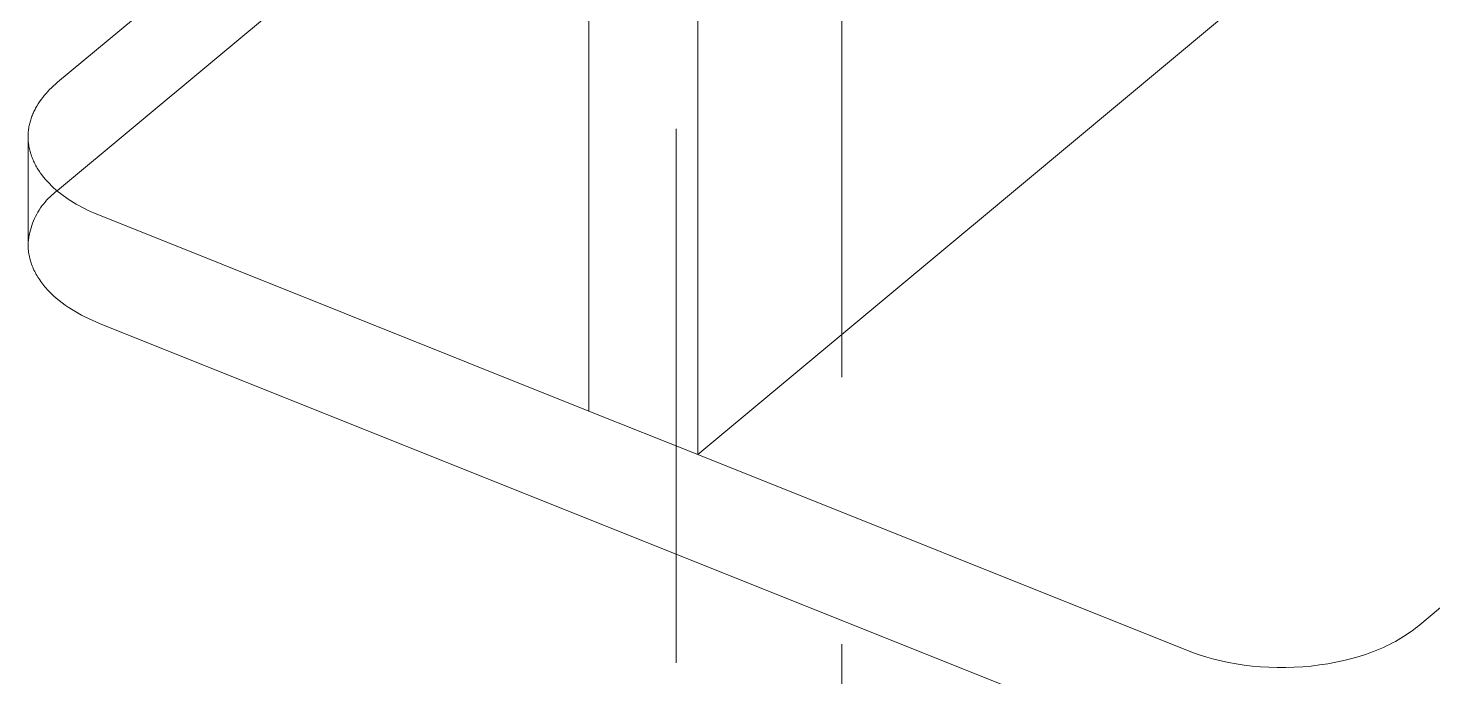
# Model space of a CAD drawing. Header units: inches. Extents: x -6 to 195, y -3 to 126.
# Drawn here: x 178.086 to 181.429, y 43.992 to 45.536 of the extents above; entities that cross this region are included whole.
import ezdxf

# ---------------------------------------------------------------- set-up
doc = ezdxf.new("R2010")
doc.units = ezdxf.units.IN
doc.linetypes.add('HIDDEN', pattern=[1.905, 1.27, -0.635])
doc.layers.add('ZANO_R', color=7, linetype='Continuous', lineweight=0)
doc.layers.add('ZANO_R_przerywana', color=250, linetype='HIDDEN', lineweight=0)

msp = doc.modelspace()

# ---------------------------------------------------------------- linework, layer by layer
at = {"layer": 'ZANO_R'}
for p, q in [((179.6798, 57.18639), (179.6798, 44.52105)), ((179.4209, 44.6246), (179.4209, 56.32513)), ((179.6798, 44.52105), (189.7686, 52.92922)), ((181.3927, 44.11248), (191.03311, 52.14695)), ((179.4209, 46.46073), (178.15639, 45.40687)), ((178.13756, 45.38956), (178.14207, 45.39403)), ((178.14207, 45.39403), (178.14672, 45.39841)), ((178.14672, 45.39841), (178.1515, 45.40269)), ((178.1515, 45.40269), (178.15639, 45.40687)), ((178.11036, 45.35565), (178.11372, 45.36075)), ((178.11372, 45.36075), (178.11727, 45.36577)), ((178.11727, 45.36577), (178.121, 45.37071)), ((178.121, 45.37071), (178.1249, 45.37556)), ((178.1249, 45.37556), (178.12896, 45.38032)), ((178.12896, 45.38032), (178.13318, 45.38499)), ((178.13318, 45.38499), (178.13756, 45.38956)), ((178.09449, 45.32348), (178.09551, 45.32625)), ((178.09551, 45.32625), (178.09659, 45.329)), ((178.09659, 45.329), (178.09773, 45.33174)), ((178.09773, 45.33174), (178.09892, 45.33447)), ((178.09892, 45.33447), (178.10017, 45.33718)), ((178.10017, 45.33718), (178.10147, 45.33987)), ((178.10147, 45.33987), (178.10282, 45.34254)), ((178.10282, 45.34254), (178.10423, 45.3452)), ((178.10423, 45.3452), (178.10569, 45.34784)), ((178.10569, 45.34784), (178.10719, 45.35046)), ((178.10719, 45.35046), (178.11036, 45.35565)), ((178.08716, 45.29223), (178.08752, 45.29512)), ((178.08752, 45.29512), (178.08794, 45.298)), ((178.08794, 45.298), (178.08842, 45.30087)), ((178.08842, 45.30087), (178.08897, 45.30374)), ((178.08897, 45.30374), (178.08957, 45.30659)), ((178.08957, 45.30659), (178.09024, 45.30944)), ((178.09024, 45.30944), (178.09097, 45.31227)), ((178.09097, 45.31227), (178.09176, 45.31509)), ((178.09176, 45.31509), (178.09261, 45.3179)), ((178.09261, 45.3179), (178.09352, 45.3207)), ((178.09352, 45.3207), (178.09449, 45.32348)), ((178.08632, 45.2777), (178.08636, 45.28061)), ((178.08635, 45.27478), (178.08632, 45.2777)), ((178.08632, 45.02027), (178.08632, 45.27743)), ((178.08644, 45.27186), (178.08635, 45.27478)), ((178.08636, 45.28061), (178.08646, 45.28353)), ((178.0866, 45.26893), (178.08644, 45.27186)), ((178.08646, 45.28353), (178.08663, 45.28643)), ((178.08682, 45.266), (178.0866, 45.26893)), ((178.08663, 45.28643), (178.08686, 45.28934)), ((178.08711, 45.26308), (178.08682, 45.266)), ((178.08686, 45.28934), (178.08716, 45.29223)), ((178.08746, 45.26015), (178.08711, 45.26308)), ((178.08788, 45.25723), (178.08746, 45.26015)), ((178.08836, 45.2543), (178.08788, 45.25723)), ((178.08892, 45.25138), (178.08836, 45.2543)), ((178.08953, 45.24846), (178.08892, 45.25138)), ((178.09021, 45.24555), (178.08953, 45.24846)), ((178.09096, 45.24264), (178.09021, 45.24555)), ((178.09177, 45.23974), (178.09096, 45.24264)), ((178.09265, 45.23684), (178.09177, 45.23974)), ((178.09359, 45.23395), (178.09265, 45.23684)), ((178.0946, 45.23106), (178.09359, 45.23395)), ((178.09567, 45.22819), (178.0946, 45.23106)), ((178.09681, 45.22532), (178.09567, 45.22819)), ((178.09801, 45.22246), (178.09681, 45.22532)), ((178.09927, 45.21962), (178.09801, 45.22246)), ((178.1006, 45.21678), (178.09927, 45.21962)), ((178.10198, 45.21396), (178.1006, 45.21678)), ((178.10343, 45.21115), (178.10198, 45.21396)), ((178.10495, 45.20835), (178.10343, 45.21115)), ((178.10652, 45.20556), (178.10495, 45.20835)), ((178.10815, 45.20279), (178.10652, 45.20556)), ((178.10984, 45.20004), (178.10815, 45.20279)), ((178.1116, 45.1973), (178.10984, 45.20004)), ((178.11341, 45.19458), (178.1116, 45.1973)), ((178.11528, 45.19187), (178.11341, 45.19458)), ((178.11919, 45.18651), (178.11528, 45.19187)), ((178.12332, 45.18123), (178.11919, 45.18651)), ((178.12767, 45.17603), (178.12332, 45.18123)), ((178.13223, 45.17091), (178.12767, 45.17603)), ((178.137, 45.16588), (178.13223, 45.17091)), ((178.14196, 45.16094), (178.137, 45.16588)), ((178.14711, 45.15609), (178.14196, 45.16094)), ((178.15244, 45.15135), (178.14711, 45.15609)), ((178.15795, 45.1467), (178.15244, 45.15135)), ((178.16362, 45.14217), (178.15795, 45.1467)), ((178.16945, 45.13773), (178.16362, 45.14217)), ((178.17543, 45.13341), (178.16945, 45.13773)), ((178.18155, 45.1292), (178.17543, 45.13341)), ((178.18781, 45.1251), (178.18155, 45.1292)), ((178.19419, 45.12112), (178.18781, 45.1251)), ((178.20068, 45.11726), (178.19419, 45.12112)), ((178.20728, 45.11351), (178.20068, 45.11726)), ((178.21399, 45.10988), (178.20728, 45.11351)), ((178.22078, 45.10636), (178.21399, 45.10988)), ((178.22765, 45.10297), (178.22078, 45.10636)), ((178.2346, 45.09969), (178.22765, 45.10297)), ((178.24162, 45.09654), (178.2346, 45.09969)), ((178.25583, 45.09058), (178.24162, 45.09654)), ((178.25583, 45.09058), (179.4209, 44.6246)), ((178.08637, 45.01671), (178.08632, 45.02027)), ((178.08651, 45.01315), (178.08637, 45.01671)), ((178.08676, 45.00959), (178.08651, 45.01315)), ((178.08709, 45.00603), (178.08676, 45.00959)), ((178.08753, 45.00247), (178.08709, 45.00603)), ((178.08806, 44.99891), (178.08753, 45.00247)), ((178.08869, 44.99535), (178.08806, 44.99891)), ((178.08942, 44.9918), (178.08869, 44.99535)), ((178.09025, 44.98825), (178.08942, 44.9918)), ((178.09117, 44.98471), (178.09025, 44.98825)), ((178.09219, 44.98117), (178.09117, 44.98471)), ((178.0933, 44.97765), (178.09219, 44.98117)), ((178.09451, 44.97414), (178.0933, 44.97765)), ((178.09582, 44.97064), (178.09451, 44.97414)), ((178.09722, 44.96715), (178.09582, 44.97064)), ((178.09872, 44.96368), (178.09722, 44.96715)), ((178.10031, 44.96022), (178.09872, 44.96368)), ((178.10199, 44.95678), (178.10031, 44.96022)), ((178.10376, 44.95336), (178.10199, 44.95678)), ((178.10563, 44.94996), (178.10376, 44.95336)), ((178.10758, 44.94658), (178.10563, 44.94996)), ((178.10963, 44.94322), (178.10758, 44.94658)), ((178.11176, 44.93989), (178.10963, 44.94322)), ((178.11398, 44.93658), (178.11176, 44.93989)), ((178.11628, 44.93329), (178.11398, 44.93658)), ((178.11867, 44.93004), (178.11628, 44.93329)), ((178.12114, 44.92681), (178.11867, 44.93004)), ((178.12369, 44.9236), (178.12114, 44.92681)), ((178.12633, 44.92043), (178.12369, 44.9236)), ((178.12904, 44.91729), (178.12633, 44.92043)), ((178.13183, 44.91418), (178.12904, 44.91729)), ((178.1347, 44.9111), (178.13183, 44.91418)), ((178.13764, 44.90806), (178.1347, 44.9111)), ((178.14065, 44.90505), (178.13764, 44.90806)), ((178.14689, 44.89913), (178.14065, 44.90505)), ((178.15339, 44.89336), (178.14689, 44.89913)), ((178.16015, 44.88775), (178.15339, 44.89336)), ((178.16716, 44.88229), (178.16015, 44.88775)), ((178.17438, 44.87699), (178.16716, 44.88229)), ((178.18183, 44.87185), (178.17438, 44.87699)), ((178.18946, 44.86689), (178.18183, 44.87185)), ((178.19728, 44.86209), (178.18946, 44.86689)), ((178.20527, 44.85747), (178.19728, 44.86209)), ((178.2134, 44.85302), (178.20527, 44.85747)), ((178.22167, 44.84875), (178.2134, 44.85302)), ((178.23006, 44.84465), (178.22167, 44.84875)), ((178.23856, 44.84073), (178.23006, 44.84465)), ((178.24716, 44.83699), (178.23856, 44.84073)), ((178.25583, 44.83342), (178.24716, 44.83699)), ((180.84487, 43.7979), (178.25583, 44.83342)), ((179.6798, 44.52105), (179.4209, 44.6246)), ((179.6798, 44.52105), (180.84487, 44.05507)), ((181.36536, 44.09224), (181.35928, 44.08832)), ((181.37124, 44.09621), (181.36536, 44.09224)), ((181.37691, 44.10022), (181.37124, 44.09621)), ((181.38238, 44.10428), (181.37691, 44.10022)), ((181.38764, 44.10836), (181.38238, 44.10428)), ((181.3927, 44.11248), (181.38764, 44.10836)), ((181.29549, 44.05597), (181.28745, 44.05279)), ((181.30335, 44.05924), (181.29549, 44.05597)), ((181.31103, 44.06261), (181.30335, 44.05924)), ((181.31852, 44.06606), (181.31103, 44.06261)), ((181.32581, 44.06959), (181.31852, 44.06606)), ((181.3329, 44.07321), (181.32581, 44.06959)), ((181.3398, 44.07689), (181.3329, 44.07321)), ((181.3465, 44.08064), (181.3398, 44.07689)), ((181.35299, 44.08445), (181.3465, 44.08064)), ((181.35928, 44.08832), (181.35299, 44.08445)), ((180.85952, 44.04948), (180.84487, 44.05507)), ((180.87486, 44.04419), (180.85952, 44.04948)), ((180.89086, 44.03923), (180.87486, 44.04419)), ((180.9075, 44.03463), (180.89086, 44.03923)), ((180.92475, 44.03043), (180.9075, 44.03463)), ((180.94257, 44.02666), (180.92475, 44.03043)), ((180.96092, 44.02336), (180.94257, 44.02666)), ((180.97974, 44.02054), (180.96092, 44.02336)), ((181.17901, 44.02366), (181.15933, 44.02067)), ((181.19834, 44.02722), (181.17901, 44.02366)), ((181.21726, 44.03133), (181.19834, 44.02722)), ((181.23569, 44.03597), (181.21726, 44.03133)), ((181.25357, 44.04112), (181.23569, 44.03597)), ((181.27084, 44.04673), (181.25357, 44.04112)), ((181.27923, 44.04971), (181.27084, 44.04673)), ((181.28745, 44.05279), (181.27923, 44.04971)), ((180.99897, 44.01824), (180.97974, 44.02054)), ((181.01856, 44.01649), (180.99897, 44.01824)), ((181.03843, 44.0153), (181.01856, 44.01649)), ((181.05851, 44.01469), (181.03843, 44.0153)), ((181.07872, 44.01468), (181.05851, 44.01469)), ((181.099, 44.01527), (181.07872, 44.01468)), ((181.11924, 44.01647), (181.099, 44.01527)), ((181.13938, 44.01827), (181.11924, 44.01647)), ((181.15933, 44.02067), (181.13938, 44.01827))]:
    msp.add_line(p, q, dxfattribs=at)
at = {"layer": 'ZANO_R_przerywana'}
for p, q in [((178.15639, 45.14971), (187.7968, 53.18418)), ((179.62848, 42.1211), (179.62848, 45.97578)), ((180.02218, 45.97547), (180.02218, 42.1211)), ((178.12661, 45.12185), (178.13045, 45.12625)), ((178.13045, 45.12625), (178.13443, 45.13052)), ((178.13443, 45.13052), (178.13856, 45.13465)), ((178.13856, 45.13465), (178.14282, 45.13864)), ((178.14282, 45.13864), (178.14722, 45.14248)), ((178.14722, 45.14248), (178.15174, 45.14617)), ((178.15174, 45.14617), (178.15639, 45.14971)), ((178.10421, 45.08778), (178.1069, 45.09296)), ((178.1069, 45.09296), (178.10977, 45.09804)), ((178.10977, 45.09804), (178.11281, 45.10303)), ((178.11281, 45.10303), (178.11602, 45.10791)), ((178.11602, 45.10791), (178.11939, 45.11267)), ((178.11939, 45.11267), (178.12292, 45.11732)), ((178.12292, 45.11732), (178.12661, 45.12185)), ((178.09184, 45.05507), (178.09343, 45.06069)), ((178.09343, 45.06069), (178.09522, 45.06624)), ((178.09522, 45.06624), (178.09719, 45.07174)), ((178.09719, 45.07174), (178.09935, 45.07717)), ((178.09935, 45.07717), (178.10169, 45.08251)), ((178.10169, 45.08251), (178.10421, 45.08778)), ((178.08632, 45.02053), (178.08675, 45.02636)), ((178.08675, 45.02636), (178.08738, 45.03216)), ((178.08738, 45.03216), (178.0882, 45.03794)), ((178.0882, 45.03794), (178.08922, 45.04369)), ((178.08922, 45.04369), (178.09043, 45.0494)), ((178.09043, 45.0494), (178.09184, 45.05507))]:
    msp.add_line(p, q, dxfattribs=at)

doc.saveas('drawing.dxf')
